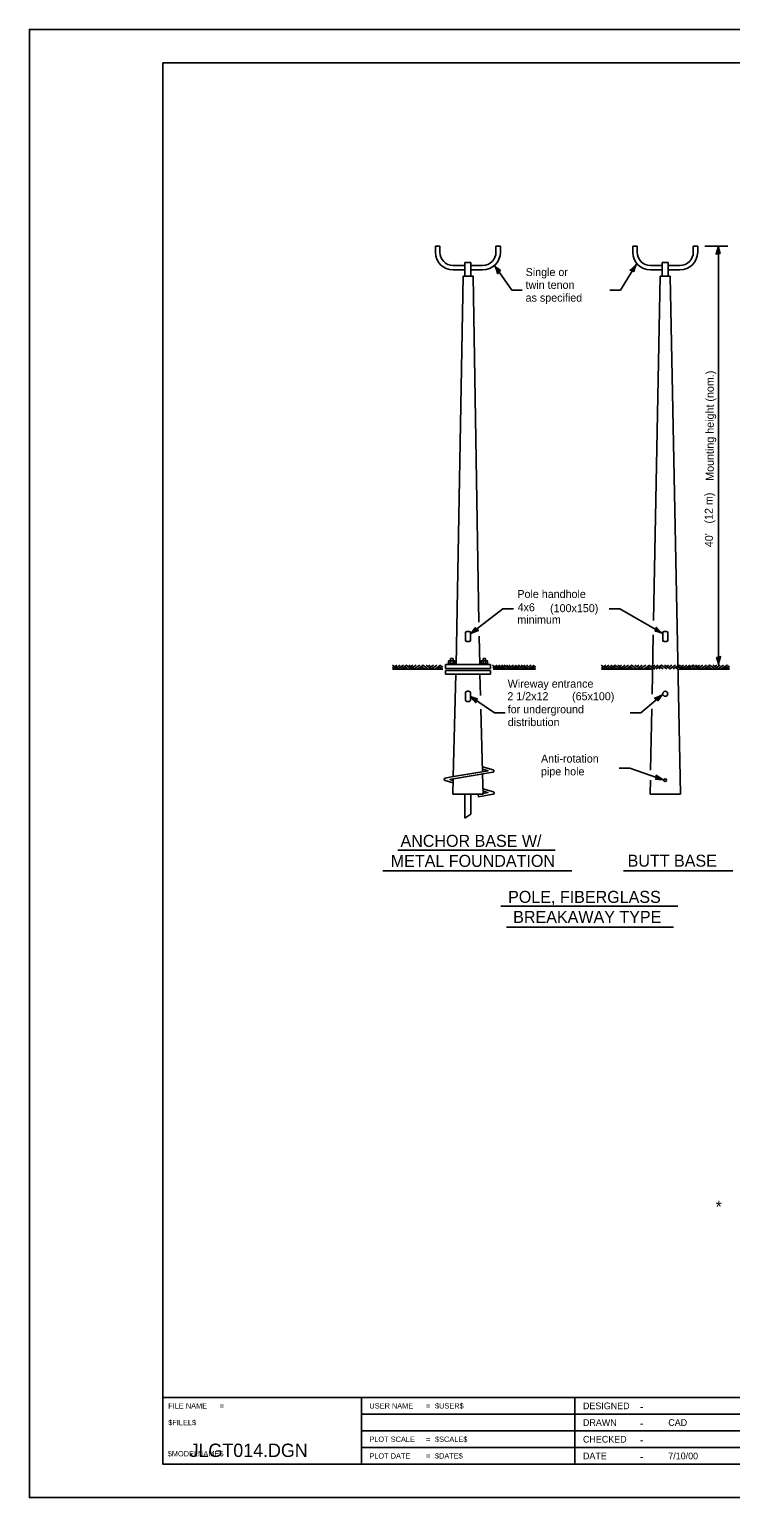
# Model space of a CAD drawing. Extents: x 2301419 to 2302099, y 780471 to 780911.
# Drawn here: x 2301419.5 to 2301629.6, y 780471.2 to 780911.2 of the extents above; entities that cross this region are included whole.
import ezdxf

# ---------------------------------------------------------------- set-up
doc = ezdxf.new("R2010")
doc.units = 0
for name, color, linetype in [('Design_EX_Roadway Dimensions', 7, 'Continuous'), ('Design_EX_Roadway Notes', 7, 'Continuous'), ('Drainage_EX_Plan and Profile Notes', 7, 'Continuous'), ('Level 48', 7, 'Continuous'), ('Lighting_EX_Above Ground Items', 7, 'Continuous'), ('Sheets_50 Reference Boundary', 7, 'Continuous'), ('Sheets_General Details', 7, 'Continuous'), ('Sheets_Printer Plotting Border', 7, 'Continuous'), ('XSC_Exist Ground', 7, 'Continuous')]:
    doc.layers.add(name, color=color, linetype=linetype)

# ---------------------------------------------------------------- blocks, each defined once
blk = doc.blocks.new('CTH')
at = {"layer": 'Drainage_EX_Plan and Profile Notes'}
blk.add_lwpolyline([(-1.836, 0.047), (-1.774, -0.444), (-0.999, -0.231), (0, 0), (-1.066, 0.262), (-2, 0.556), (-1.836, 0.047), (-1.754, -0.277), (-0.672, 0.002), (-1.855, 0.375), (-1.68, -0.044), (-1.182, 0.014), (-1.661, 0.145)], dxfattribs=at)

msp = doc.modelspace()

# ---------------------------------------------------------------- linework, layer by layer
at = {"layer": 'Design_EX_Roadway Dimensions'}
for p, q in [((2301621.9, 780846.2), (2301628.75, 780846.2)), ((2301625.92, 780720.83), (2301625.92, 780846.2))]:
    msp.add_line(p, q, dxfattribs=at)
for points in [[(2301625.86, 780844), (2301626.45, 780844.07), (2301626.19, 780845), (2301625.92, 780846.2), (2301625.6, 780844.92), (2301625.25, 780843.8), (2301625.86, 780844), (2301626.25, 780844.1), (2301625.92, 780845.4), (2301625.47, 780843.97), (2301625.97, 780844.19), (2301625.9, 780844.78), (2301625.74, 780844.21)], [(2301625.98, 780723.03), (2301625.39, 780722.96), (2301625.64, 780722.03), (2301625.92, 780720.83), (2301626.23, 780722.11), (2301626.58, 780723.23), (2301625.98, 780723.03), (2301625.59, 780722.93), (2301625.92, 780721.63), (2301626.37, 780723.05), (2301625.87, 780722.84), (2301625.94, 780722.25), (2301626.09, 780722.82)]]:
    msp.add_lwpolyline(points, dxfattribs=at)
at = {"layer": 'Design_EX_Roadway Notes'}
for p, q in [((2301558.98, 780840.33), (2301564, 780833.05)), ((2301601.29, 780840.76), (2301596.61, 780833.05)), ((2301567.17, 780833.05), (2301564, 780833.05)), ((2301593.44, 780833.05), (2301596.61, 780833.05)), ((2301551.74, 780730.14), (2301561.34, 780737.53)), ((2301564.51, 780737.53), (2301561.34, 780737.53)), ((2301593.25, 780737.53), (2301596.41, 780737.53)), ((2301609.07, 780730.27), (2301596.41, 780737.53)), ((2301551.61, 780711.27), (2301558.88, 780706.34)), ((2301609.07, 780711.78), (2301602.7, 780706.34)), ((2301562.04, 780706.34), (2301558.88, 780706.34)), ((2301599.53, 780706.34), (2301602.7, 780706.34)), ((2301596.22, 780689.8), (2301599.39, 780689.8)), ((2301609.35, 780686.25), (2301599.39, 780689.8))]:
    msp.add_line(p, q, dxfattribs=at)
at = {"layer": 'Level 48'}
msp.add_lwpolyline([(2301419.48, 780911.19), (2302099.48, 780911.19), (2302099.48, 780471.19), (2301419.48, 780471.19)], close=True, dxfattribs=at)
at = {"layer": 'Lighting_EX_Above Ground Items'}
for p, q in [((2301541.13, 780846.2), (2301541.13, 780844.43)), ((2301541.13, 780846.2), (2301542.46, 780846.2)), ((2301542.46, 780846.2), (2301542.46, 780844.43)), ((2301559.28, 780846.2), (2301559.28, 780844.43)), ((2301560.61, 780846.2), (2301559.28, 780846.2)), ((2301560.61, 780846.2), (2301560.61, 780844.43)), ((2301600.25, 780846.2), (2301600.25, 780844.43)), ((2301600.25, 780846.2), (2301601.58, 780846.2)), ((2301601.58, 780846.2), (2301601.58, 780844.43)), ((2301618.4, 780846.2), (2301618.4, 780844.43)), ((2301619.73, 780846.2), (2301618.4, 780846.2)), ((2301619.73, 780846.2), (2301619.73, 780844.43)), ((2301546.44, 780840.44), (2301549.98, 780840.44)), ((2301546.44, 780839.11), (2301549.98, 780839.11)), ((2301549.41, 780837.25), (2301547.39, 780720.83)), ((2301549.41, 780837.25), (2301552.41, 780837.25)), ((2301549.98, 780841.33), (2301551.75, 780841.33)), ((2301549.98, 780837.25), (2301549.98, 780841.33)), ((2301551.75, 780841.33), (2301551.75, 780837.25)), ((2301551.75, 780840.44), (2301551.75, 780841.33)), ((2301555.3, 780840.44), (2301551.75, 780840.44)), ((2301555.3, 780839.11), (2301551.75, 780839.11)), ((2301552.41, 780837.25), (2301554.2, 780733.53)), ((2301605.56, 780840.44), (2301609.1, 780840.44)), ((2301605.56, 780839.11), (2301609.1, 780839.11)), ((2301608.53, 780837.25), (2301606.51, 780734.02)), ((2301608.53, 780837.25), (2301611.53, 780837.25)), ((2301609.1, 780841.33), (2301610.88, 780841.33)), ((2301609.1, 780837.25), (2301609.1, 780841.33)), ((2301610.88, 780841.33), (2301610.88, 780837.25)), ((2301610.88, 780840.44), (2301610.88, 780841.33)), ((2301614.42, 780840.44), (2301610.88, 780840.44)), ((2301614.42, 780839.11), (2301610.88, 780839.11)), ((2301611.53, 780837.25), (2301614.56, 780682.02)), ((2301550.15, 780730.38), (2301550.15, 780728.13)), ((2301550.53, 780730.76), (2301551.28, 780730.76)), ((2301550.53, 780727.76), (2301551.28, 780727.76)), ((2301551.65, 780730.38), (2301551.65, 780728.13)), ((2301554.27, 780729.35), (2301554.42, 780720.83)), ((2301606.42, 780729.74), (2301606.08, 780711.98)), ((2301609.27, 780730.38), (2301609.27, 780728.13)), ((2301609.65, 780730.76), (2301610.4, 780730.76)), ((2301609.65, 780727.76), (2301610.4, 780727.76)), ((2301610.77, 780730.38), (2301610.77, 780728.13)), ((2301544.17, 780720.83), (2301557.69, 780720.83)), ((2301544.17, 780719.7), (2301544.17, 780720.83)), ((2301544.17, 780719.7), (2301557.69, 780719.7)), ((2301544.17, 780717.98), (2301544.17, 780719.1)), ((2301544.17, 780719.1), (2301557.69, 780719.1)), ((2301544.99, 780720.83), (2301544.99, 780721.12)), ((2301544.99, 780721.12), (2301547.09, 780721.12)), ((2301545.11, 780721.95), (2301546.99, 780721.95)), ((2301545.11, 780721.12), (2301545.11, 780721.95)), ((2301545.67, 780722.7), (2301546.42, 780722.7)), ((2301545.67, 780721.12), (2301545.67, 780722.7)), ((2301546.42, 780721.97), (2301546.37, 780721.95)), ((2301546.42, 780721.12), (2301546.42, 780722.7)), ((2301546.99, 780721.12), (2301546.99, 780721.95)), ((2301547.09, 780721.12), (2301547.09, 780720.83)), ((2301554.76, 780720.82), (2301554.76, 780721.12)), ((2301554.76, 780721.12), (2301556.87, 780721.12)), ((2301554.76, 780720.83), (2301554.76, 780720.9)), ((2301554.88, 780721.95), (2301556.75, 780721.95)), ((2301554.88, 780721.12), (2301554.88, 780721.95)), ((2301555.44, 780722.7), (2301556.19, 780722.7)), ((2301555.44, 780721.12), (2301555.44, 780722.7)), ((2301556.08, 780721.95), (2301556.08, 780721.95)), ((2301556.19, 780721.12), (2301556.19, 780722.7)), ((2301556.75, 780721.12), (2301556.75, 780721.95)), ((2301556.87, 780721.12), (2301556.87, 780720.83)), ((2301557.69, 780719.7), (2301557.69, 780720.83)), ((2301557.69, 780717.98), (2301557.69, 780719.1)), ((2301544.17, 780717.98), (2301557.69, 780717.98)), ((2301547.31, 780717.98), (2301546.51, 780687.23)), ((2301554.5, 780717.98), (2301554.66, 780711.58)), ((2301550.15, 780712.44), (2301550.15, 780710.19)), ((2301550.53, 780712.82), (2301551.28, 780712.82)), ((2301550.53, 780709.82), (2301551.28, 780709.82)), ((2301551.65, 780712.44), (2301551.65, 780710.19)), ((2301554.77, 780707.44), (2301555.27, 780688.74)), ((2301605.99, 780707.59), (2301605.63, 780689.18)), ((2301555.28, 780688.07), (2301555.44, 780682.02)), ((2301546.49, 780686.56), (2301546.37, 780682.02)), ((2301605.57, 780686.15), (2301605.49, 780682.02)), ((2301546.37, 780682.02), (2301555.44, 780682.02)), ((2301549.98, 780682.02), (2301549.98, 780674.8)), ((2301551.75, 780675.98), (2301551.75, 780682.02)), ((2301554.07, 780681.25), (2301553.93, 780681.97)), ((2301605.49, 780682.02), (2301614.56, 780682.02)), ((2301549.98, 780674.8), (2301551.75, 780675.98))]:
    msp.add_line(p, q, dxfattribs=at)
for points in [[(2301558.38, 780688.6), (2301545.98, 780686.47)], [(2301555.24, 780689.5), (2301556.93, 780689.02), (2301546, 780687.15)], [(2301555.23, 780690.19), (2301558.44, 780689.28)], [(2301544.03, 780686.12), (2301546.46, 780685.43)], [(2301546, 780687.15), (2301544.04, 780686.81)], [(2301546.03, 780686.48), (2301545.49, 780686.39), (2301546.48, 780686.11)], [(2301555.4, 780683.57), (2301558.54, 780682.68)], [(2301558.48, 780682), (2301554.07, 780681.25)], [(2301555.42, 780682.88), (2301556.87, 780682.47), (2301555.44, 780682.22)]]:
    msp.add_lwpolyline(points, dxfattribs=at)
for centre, radius in [((2301610.02, 780712.07), 0.75), ((2301610.02, 780686.19), 0.413)]:
    msp.add_circle(centre, radius, dxfattribs=at)
for centre, radius, start, end in [((2301546.44, 780844.43), 5.31, 180, 270), ((2301546.44, 780844.43), 3.99, 180, 270), ((2301555.3, 780844.43), 3.99, 270, 0), ((2301555.3, 780844.43), 5.31, 270, 0), ((2301605.56, 780844.43), 5.31, 180, 270), ((2301605.56, 780844.43), 3.99, 180, 270), ((2301614.42, 780844.43), 3.99, 270, 0), ((2301614.42, 780844.43), 5.31, 270, 0), ((2301550.53, 780730.38), 0.375, 90, 180), ((2301550.53, 780728.13), 0.375, 180, 270), ((2301551.28, 780730.38), 0.375, 0, 90), ((2301551.28, 780728.13), 0.375, 270, 0), ((2301609.65, 780730.38), 0.375, 90, 180), ((2301609.65, 780728.13), 0.375, 180, 270), ((2301610.4, 780730.38), 0.375, 0, 90), ((2301610.4, 780728.13), 0.375, 270, 0), ((2301545.4, 780721.34), 0.613, 62.6788, 118.2537), ((2301546.05, 780720.94), 1.01, 68.0607, 111.1319), ((2301546.71, 780721.36), 0.589, 62.0887, 118.9827), ((2301555.16, 780721.36), 0.597, 61.8658, 118.8589), ((2301555.82, 780720.93), 1.03, 68.0913, 111.2941), ((2301556.48, 780721.43), 0.522, 58.2253, 121.7746), ((2301550.53, 780712.44), 0.375, 90, 180), ((2301550.53, 780710.19), 0.375, 180, 270), ((2301551.28, 780712.44), 0.375, 0, 90), ((2301551.28, 780710.19), 0.375, 270, 0), ((2301558.34, 780688.95), 0.347, 276.6479, 74.2123), ((2301544.08, 780686.46), 0.347, 96.3626, 261.9845), ((2301558.44, 780682.34), 0.347, 276.6479, 74.2123)]:
    msp.add_arc(centre, radius, start, end, dxfattribs=at)
at = {"layer": 'Sheets_50 Reference Boundary'}
msp.add_lwpolyline([(2301459.48, 780901.19), (2302089.48, 780901.19), (2302089.48, 780501.19), (2301459.48, 780501.19)], close=True, dxfattribs=at)
at = {"layer": 'Sheets_General Details'}
for p, q in [((2301419.48, 780911.19), (2301419.48, 780471.19)), ((2302099.48, 780911.19), (2301419.48, 780911.19)), ((2301529.92, 780665.2), (2301577.05, 780665.2)), ((2301525.42, 780658.98), (2301581.97, 780658.98)), ((2301597.53, 780658.98), (2301630.23, 780658.98)), ((2301560.7, 780648.41), (2301613.78, 780648.41)), ((2301562.42, 780642.19), (2301612.5, 780642.19)), ((2301459.48, 780501.19), (2302089.48, 780501.19)), ((2301518.96, 780501.19), (2301518.96, 780481.19)), ((2301582.96, 780501.19), (2301582.96, 780481.19)), ((2301518.96, 780496.19), (2301702.96, 780496.19)), ((2301518.96, 780491.19), (2301702.96, 780491.19)), ((2301518.96, 780486.19), (2301702.96, 780486.19)), ((2302099.48, 780471.19), (2301419.48, 780471.19))]:
    msp.add_line(p, q, dxfattribs=at)
msp.add_lwpolyline([(2301459.48, 780901.19), (2302089.48, 780901.19), (2302089.48, 780481.19), (2301459.48, 780481.19)], close=True, dxfattribs=at)
at = {"layer": 'Sheets_Printer Plotting Border'}
msp.add_lwpolyline([(2301419.48, 780471.19), (2302099.48, 780471.19), (2302099.48, 780911.19), (2301419.48, 780911.19)], close=True, dxfattribs=at)
at = {"layer": 'XSC_Exist Ground'}
for p, q in [((2301528.27, 780720.65), (2301529.98, 780719.5)), ((2301528.28, 780720.04), (2301529.07, 780719.5)), ((2301528.28, 780719.46), (2301543.36, 780719.46)), ((2301529.61, 780720.65), (2301528.94, 780720.2)), ((2301530.56, 780720.65), (2301529.42, 780719.87)), ((2301531.56, 780720.65), (2301529.91, 780719.53)), ((2301532.46, 780720.65), (2301530.75, 780719.5)), ((2301531.39, 780719.94), (2301532.03, 780719.5)), ((2301531.89, 780720.28), (2301533.05, 780719.5)), ((2301532.37, 780720.61), (2301534.03, 780719.5)), ((2301533.19, 780720.65), (2301534.92, 780719.5)), ((2301534.34, 780720.65), (2301533.78, 780720.27)), ((2301535.4, 780720.65), (2301534.3, 780719.91)), ((2301536.44, 780720.65), (2301534.81, 780719.56)), ((2301537.44, 780720.65), (2301535.73, 780719.5)), ((2301536.38, 780719.93), (2301537, 780719.5)), ((2301536.85, 780720.26), (2301537.97, 780719.5)), ((2301537.36, 780720.62), (2301539.02, 780719.5)), ((2301538.35, 780720.65), (2301540.07, 780719.5)), ((2301539.53, 780720.65), (2301538.95, 780720.25)), ((2301540.56, 780720.65), (2301539.45, 780719.91)), ((2301541.6, 780720.65), (2301539.96, 780719.55)), ((2301542.68, 780720.65), (2301540.97, 780719.5)), ((2301541.62, 780719.94), (2301542.26, 780719.5)), ((2301542.1, 780720.27), (2301543.25, 780719.5)), ((2301542.55, 780720.58), (2301543.36, 780720.04)), ((2301558.28, 780720.65), (2301559.99, 780719.5)), ((2301558.36, 780720.04), (2301559.15, 780719.5)), ((2301558.43, 780719.46), (2301571.16, 780719.46)), ((2301559.6, 780720.65), (2301558.93, 780720.2)), ((2301560.44, 780720.65), (2301559.3, 780719.87)), ((2301561.32, 780720.65), (2301559.68, 780719.53)), ((2301562.09, 780720.65), (2301560.38, 780719.5)), ((2301561, 780719.94), (2301561.65, 780719.5)), ((2301561.39, 780720.28), (2301562.54, 780719.5)), ((2301561.75, 780720.61), (2301563.41, 780719.5)), ((2301562.44, 780720.65), (2301564.17, 780719.5)), ((2301563.58, 780720.65), (2301563.02, 780720.27)), ((2301564.52, 780720.65), (2301563.42, 780719.91)), ((2301565.44, 780720.65), (2301563.81, 780719.56)), ((2301566.29, 780720.65), (2301564.59, 780719.5)), ((2301565.22, 780719.93), (2301565.84, 780719.5)), ((2301565.58, 780720.26), (2301566.7, 780719.5)), ((2301565.96, 780720.62), (2301567.63, 780719.5)), ((2301566.79, 780720.65), (2301568.51, 780719.5)), ((2301567.97, 780720.65), (2301567.39, 780720.25)), ((2301568.88, 780720.65), (2301567.77, 780719.91)), ((2301569.8, 780720.65), (2301568.16, 780719.55)), ((2301570.71, 780720.65), (2301569.01, 780719.5)), ((2301569.64, 780719.94), (2301570.28, 780719.5)), ((2301570, 780720.27), (2301571.16, 780719.5)), ((2301570.41, 780720.58), (2301571.23, 780720.04)), ((2301590.85, 780720.64), (2301592.56, 780719.49)), ((2301590.86, 780720.03), (2301591.65, 780719.49)), ((2301590.86, 780719.45), (2301605.94, 780719.45)), ((2301592.19, 780720.64), (2301591.52, 780720.19)), ((2301593.15, 780720.64), (2301592, 780719.86)), ((2301594.14, 780720.64), (2301592.49, 780719.52)), ((2301595.04, 780720.64), (2301593.33, 780719.49)), ((2301593.97, 780719.93), (2301594.61, 780719.49)), ((2301594.47, 780720.27), (2301595.63, 780719.49)), ((2301594.95, 780720.61), (2301596.61, 780719.49)), ((2301595.77, 780720.64), (2301597.5, 780719.49)), ((2301596.92, 780720.64), (2301596.36, 780720.26)), ((2301597.98, 780720.64), (2301596.88, 780719.9)), ((2301599.02, 780720.64), (2301597.39, 780719.55)), ((2301600.02, 780720.64), (2301598.31, 780719.49)), ((2301598.96, 780719.92), (2301599.58, 780719.49)), ((2301599.43, 780720.25), (2301600.55, 780719.49)), ((2301599.94, 780720.61), (2301601.6, 780719.49)), ((2301600.93, 780720.64), (2301602.65, 780719.49)), ((2301602.11, 780720.64), (2301601.53, 780720.25)), ((2301603.14, 780720.64), (2301602.03, 780719.9)), ((2301604.18, 780720.64), (2301602.54, 780719.54)), ((2301605.25, 780720.64), (2301603.55, 780719.49)), ((2301604.2, 780719.93), (2301604.84, 780719.49)), ((2301604.68, 780720.26), (2301605.83, 780719.49)), ((2301605.16, 780720.58), (2301606.84, 780719.46)), ((2301606.86, 780720.68), (2301605.94, 780720.06)), ((2301607.9, 780720.68), (2301606.46, 780719.71)), ((2301608.9, 780720.68), (2301607.19, 780719.53)), ((2301607.84, 780719.95), (2301608.46, 780719.53)), ((2301608.31, 780720.29), (2301609.43, 780719.53)), ((2301608.82, 780720.65), (2301610.48, 780719.53)), ((2301609.81, 780720.68), (2301611.53, 780719.53)), ((2301610.99, 780720.68), (2301610.41, 780720.28)), ((2301612.02, 780720.68), (2301610.91, 780719.94)), ((2301613.05, 780720.68), (2301611.42, 780719.58)), ((2301614.13, 780720.68), (2301612.43, 780719.53)), ((2301613.08, 780719.97), (2301613.72, 780719.53)), ((2301613.7, 780720.39), (2301614.97, 780719.53)), ((2301614.17, 780720.68), (2301615.87, 780719.53)), ((2301614.18, 780719.49), (2301629.26, 780719.49)), ((2301615.51, 780720.68), (2301614.84, 780720.22)), ((2301616.46, 780720.68), (2301615.32, 780719.9)), ((2301617.46, 780720.68), (2301615.81, 780719.56)), ((2301618.36, 780720.68), (2301616.65, 780719.52)), ((2301617.29, 780719.96), (2301617.93, 780719.53)), ((2301617.79, 780720.31), (2301618.95, 780719.53)), ((2301618.27, 780720.64), (2301619.93, 780719.53)), ((2301619.09, 780720.68), (2301620.82, 780719.53)), ((2301620.24, 780720.68), (2301619.68, 780720.29)), ((2301621.3, 780720.68), (2301620.2, 780719.93)), ((2301622.34, 780720.68), (2301620.71, 780719.58)), ((2301623.34, 780720.68), (2301621.63, 780719.53)), ((2301622.28, 780719.95), (2301622.9, 780719.53)), ((2301622.75, 780720.29), (2301623.87, 780719.53)), ((2301623.26, 780720.65), (2301624.92, 780719.53)), ((2301624.25, 780720.68), (2301625.97, 780719.53)), ((2301625.43, 780720.68), (2301624.85, 780720.28)), ((2301626.46, 780720.68), (2301625.35, 780719.93)), ((2301627.5, 780720.68), (2301625.86, 780719.58)), ((2301628.58, 780720.68), (2301626.87, 780719.53)), ((2301627.52, 780719.97), (2301628.16, 780719.53)), ((2301628, 780720.3), (2301629.16, 780719.53)), ((2301628.45, 780720.61), (2301629.26, 780720.06))]:
    msp.add_line(p, q, dxfattribs=at)

# ---------------------------------------------------------------- block references
at = {"layer": 'Design_EX_Roadway Notes'}
for p, xscale, yscale, rotation in [((2301558.98, 780840.33), 1.2, 1.1999999999999997, 124.6125834971397), ((2301601.29, 780840.76), 1.2, 1.2000000000000002, 58.67668680489249), ((2301551.74, 780730.15), 1.2, 1.2, -142.42414202656443), ((2301609.07, 780730.27), 1.2, 1.2000000000000002, -29.836620845520947), ((2301551.61, 780711.28), 1.1999999999999997, 1.2000000000000002, 145.8150988465214), ((2301609.07, 780711.79), 1.2, 1.2, 40.50791394617396), ((2301609.35, 780686.25), 1.2, 1.2, -19.60224327043664)]:
    msp.add_blockref('CTH', p, dxfattribs=dict(at, xscale=xscale, yscale=yscale, rotation=rotation))

# ---------------------------------------------------------------- texts
at = {"layer": 'Design_EX_Roadway Dimensions'}
for s, height, p in [('Mounting height (nom.)', 2.4, (2301624.56, 780775.91)), ('(12 m)', 2.4, (2301624.25, 780763.1)), ("40'", 2.399, (2301624.31, 780756.01))]:
    msp.add_text(s, height=height, rotation=90, dxfattribs=at).set_placement(p)
at = {"layer": 'Design_EX_Roadway Notes'}
for s, height, p in [('Single or', 2.399, (2301568.18, 780837.27)), ('twin tenon', 2.399, (2301568.18, 780833.43)), ('as specified', 2.3988, (2301568.18, 780829.59)), ('Pole handhole', 2.3988, (2301565.7, 780740.79)), ('4x6', 2.4, (2301565.77, 780736.81)), ('(100x150)', 2.4, (2301575.5, 780736.54)), ('minimum', 2.399, (2301565.7, 780733.11)), ('Wireway entrance', 2.3988, (2301562.81, 780713.92)), ('2 1/2x12', 2.4, (2301562.7, 780710.16)), ('(65x100)', 2.4, (2301582.09, 780710.14)), ('for underground', 2.3988, (2301562.81, 780706.24)), ('distribution', 2.3988, (2301562.81, 780702.4)), ('Anti-rotation', 2.3988, (2301572.78, 780691.47)), ('pipe hole', 2.399, (2301572.78, 780687.63)), ('*', 3.6, (2301625.09, 780556.56))]:
    msp.add_text(s, height=height, dxfattribs=at).set_placement(p)
at = {"layer": 'Sheets_General Details'}
for s, height, p in [('ANCHOR BASE W/', 3.6, (2301530.68, 780666.21)), ('METAL FOUNDATION', 3.6, (2301527.76, 780660.21)), ('BUTT BASE', 3.6, (2301598.73, 780660.27)), ('POLE, FIBERGLASS', 3.6, (2301562.92, 780649.42)), ('BREAKAWAY TYPE', 3.6, (2301564.44, 780643.42)), ('DESIGNED', 2, (2301585.36, 780497.69)), ('DRAWN', 2, (2301585.36, 780492.69)), ('-', 2.4, (2301602.44, 780497.29)), ('CAD', 2, (2301610.92, 780492.69)), ('CHECKED', 2, (2301585.36, 780487.69)), ('-', 2.4, (2301602.44, 780492.29)), ('JLGT014.DGN', 4, (2301467.5, 780483.37)), ('-', 2.4, (2301602.44, 780487.29)), ('DATE', 2, (2301585.36, 780482.69)), ('-', 2.4, (2301602.44, 780482.29)), ('7/10/00   ', 2, (2301610.92, 780482.69))]:
    msp.add_text(s, height=height, dxfattribs=at).set_placement(p)
for s, p in [('FILE NAME', (2301461.08, 780497.89)), ('=', (2301476.53, 780497.89)), ('USER NAME', (2301521.36, 780497.89)), ('=', (2301538.32, 780497.89)), ('$USER$', (2301541.01, 780497.89)), ('$FILEL$', (2301461.08, 780492.89)), ('$SCALE$', (2301541.01, 780487.89)), ('$MODELNAME$', (2301460.94, 780483.55)), ('PLOT SCALE', (2301521.36, 780487.89)), ('=', (2301538.32, 780487.89)), ('PLOT DATE', (2301521.36, 780482.89)), ('=', (2301538.32, 780482.89)), ('$DATE$', (2301541.01, 780482.89))]:
    msp.add_text(s, height=1.6, rotation=360, dxfattribs=at).set_placement(p)

doc.saveas('drawing.dxf')
